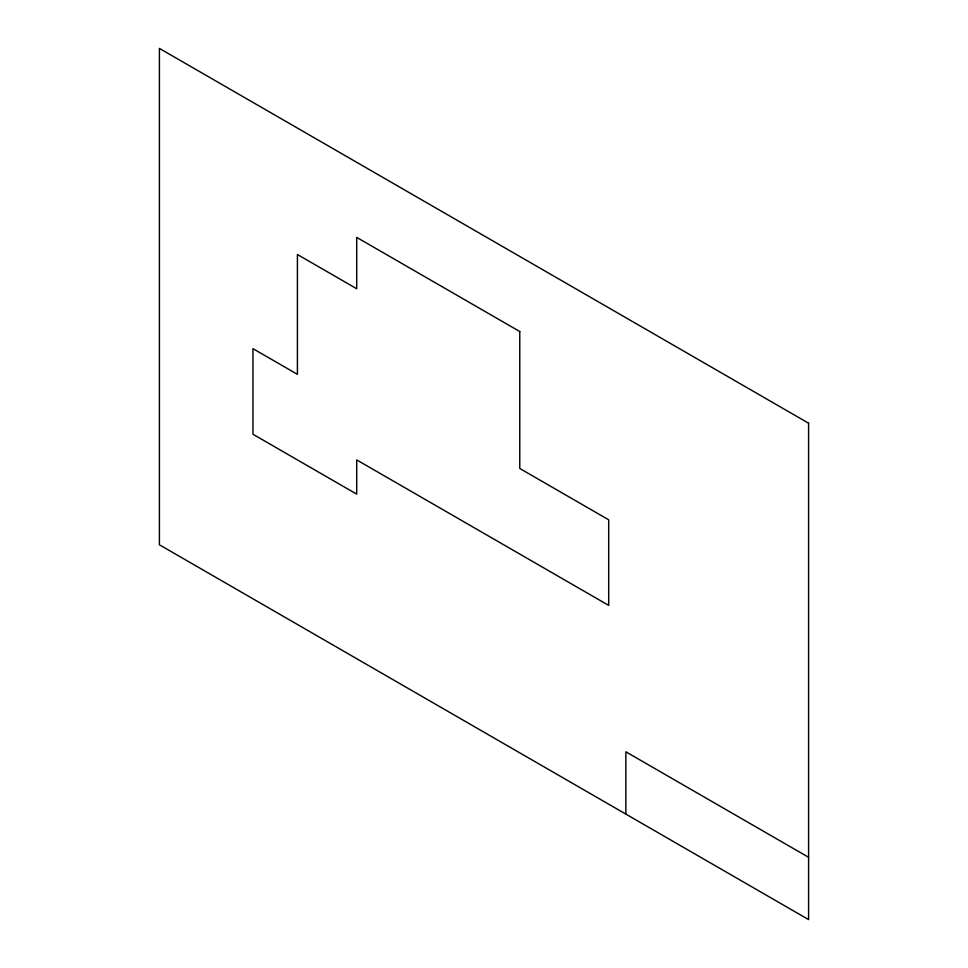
<?xml version="1.0" encoding="UTF-8"?>
<svg xmlns="http://www.w3.org/2000/svg" width="968" height="968" viewBox="0 0 968 968"><rect width="100%" height="100%" fill="white"/><g stroke="black" fill="none" stroke-linecap="round" stroke-linejoin="round"><path stroke-width="1.45" d="M808.595 857.297L625.848 751.797L625.848 814.088M808.595 423.21L159.405 48.4L159.405 544.79L808.595 919.6L808.595 423.21M519.768 331.528L356.708 237.39L356.708 288.742L297.418 254.511L297.418 374.326L252.938 348.649L252.938 434.233L356.708 494.14L356.708 459.909L608.703 605.399L608.703 519.816L519.768 468.464L519.768 331.528"/></g></svg>
